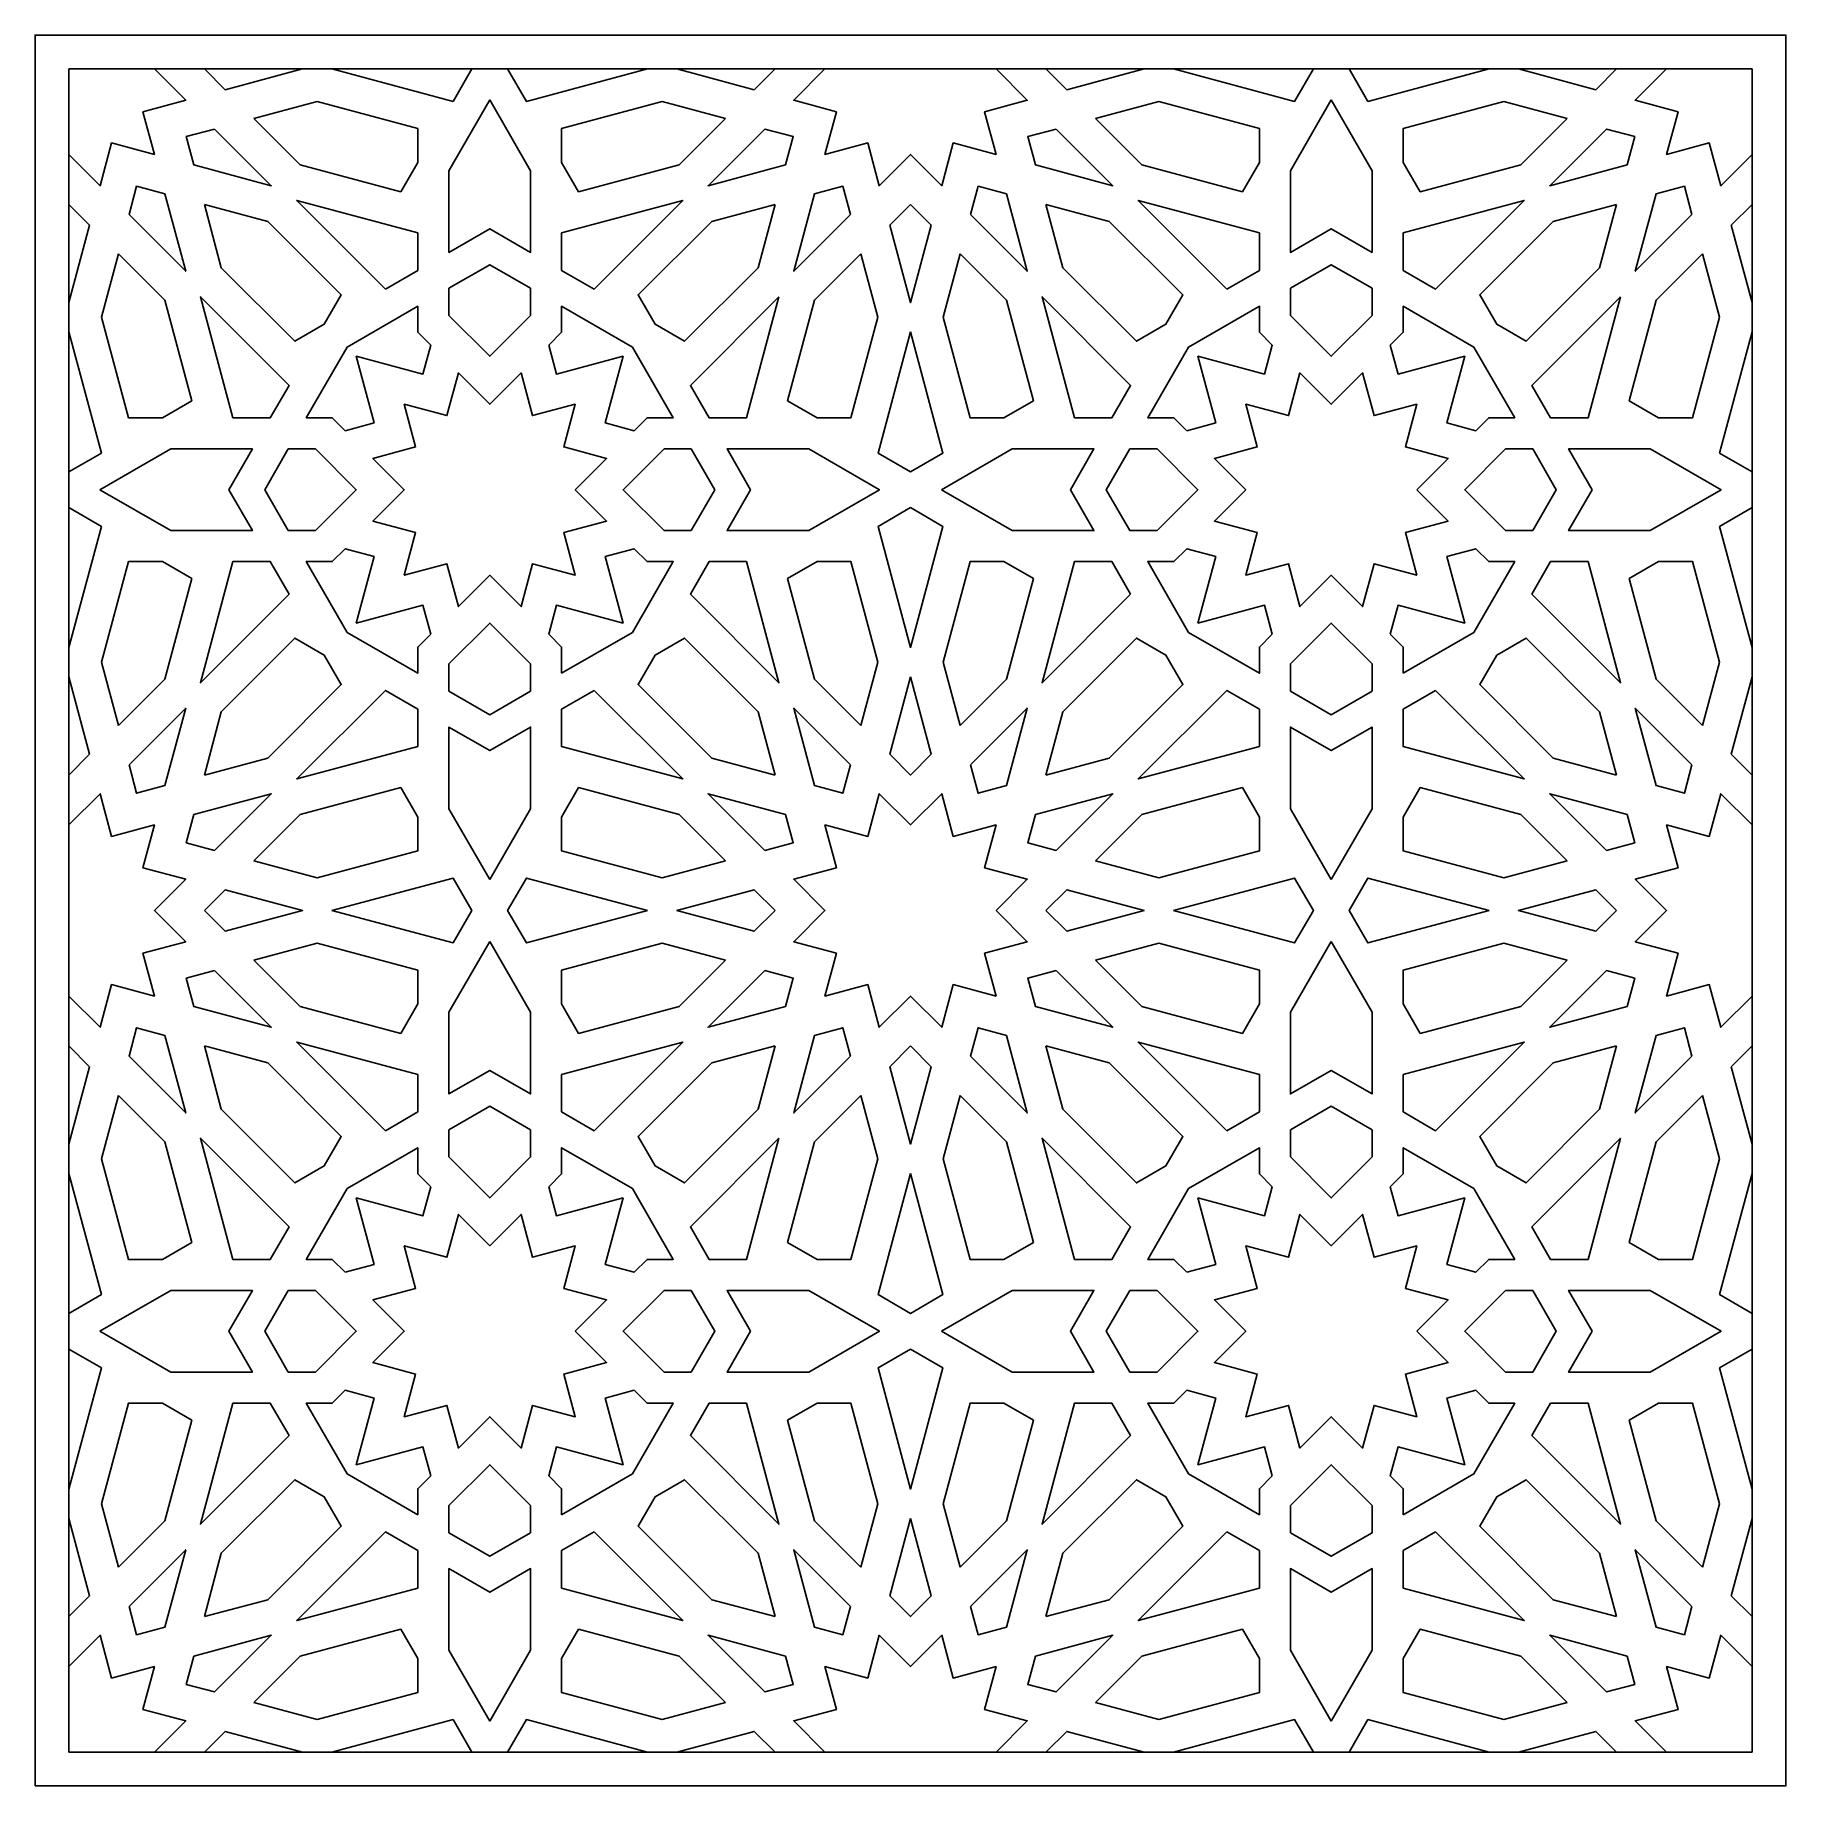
# Model space of a CAD drawing. Extents: x 806 to 1426, y 1231 to 1851.
import ezdxf

# ---------------------------------------------------------------- set-up
doc = ezdxf.new("R2010")
doc.units = 0
doc.layers.get('0').update_dxf_attribs({"linetype": 'CONTINUOUS'})

msp = doc.modelspace()

# ---------------------------------------------------------------- linework, layer by layer
for points in [[(806.27, 1230.88), (1426.14, 1230.88), (1426.14, 1850.75), (806.27, 1850.75)], [(818.27, 1242.88), (1414.14, 1242.88), (1414.14, 1838.75), (818.27, 1838.75)], [(883.76, 1821.2), (900.18, 1804.79), (935.77, 1795.25), (941.78, 1805.66), (941.78, 1817.67), (906.18, 1827.21)], [(967.23, 1827.75), (981.69, 1802.71), (981.69, 1773.79), (967.23, 1782.14), (952.78, 1773.79), (952.78, 1802.71)], [(1050.7, 1821.2), (1028.28, 1827.21), (992.69, 1817.67), (992.69, 1805.66), (998.7, 1795.25), (1034.29, 1804.79)], [(1181.7, 1821.2), (1198.11, 1804.79), (1233.71, 1795.25), (1239.71, 1805.66), (1239.71, 1817.67), (1204.12, 1827.21)], [(1265.17, 1827.75), (1279.63, 1802.71), (1279.63, 1773.79), (1265.17, 1782.14), (1250.71, 1773.79), (1250.71, 1802.71)], [(1348.64, 1821.2), (1326.22, 1827.21), (1290.63, 1817.67), (1290.63, 1805.66), (1296.64, 1795.25), (1332.23, 1804.79)], [(869.82, 1817.46), (859.79, 1814.78), (862.48, 1804.74), (889.9, 1797.39)], [(1071.99, 1804.74), (1074.68, 1814.78), (1064.64, 1817.46), (1044.57, 1797.39)], [(1167.76, 1817.46), (1157.73, 1814.78), (1160.42, 1804.74), (1187.83, 1797.39)], [(1369.93, 1804.74), (1372.62, 1814.78), (1362.58, 1817.46), (1342.51, 1797.39)], [(852.27, 1794.54), (842.24, 1797.23), (839.55, 1787.19), (859.62, 1767.12)], [(930.29, 1760.81), (941.78, 1767.44), (941.78, 1780.7), (898.91, 1792.19)], [(992.69, 1780.7), (992.69, 1767.44), (1004.18, 1760.81), (1035.55, 1792.19)], [(1094.92, 1787.19), (1092.23, 1797.23), (1082.19, 1794.54), (1074.85, 1767.12)], [(1150.21, 1794.54), (1140.18, 1797.23), (1137.49, 1787.19), (1157.56, 1767.12)], [(1228.23, 1760.81), (1239.71, 1767.44), (1239.71, 1780.7), (1196.85, 1792.19)], [(1290.63, 1780.7), (1290.63, 1767.44), (1302.11, 1760.81), (1333.49, 1792.19)], [(1392.85, 1787.19), (1390.17, 1797.23), (1380.13, 1794.54), (1372.78, 1767.12)], [(866.21, 1790.8), (872.22, 1768.38), (898.28, 1742.33), (908.68, 1748.33), (914.69, 1758.74), (888.63, 1784.79)], [(1068.25, 1790.8), (1045.83, 1784.79), (1019.78, 1758.74), (1025.79, 1748.33), (1036.19, 1742.33), (1062.25, 1768.38)], [(1116.2, 1790.8), (1108.86, 1783.46), (1116.2, 1756.04), (1123.55, 1783.46)], [(1164.15, 1790.8), (1170.16, 1768.38), (1196.21, 1742.33), (1206.62, 1748.33), (1212.63, 1758.74), (1186.57, 1784.79)], [(1366.19, 1790.8), (1343.77, 1784.79), (1317.72, 1758.74), (1323.72, 1748.33), (1334.13, 1742.33), (1360.18, 1768.38)], [(835.82, 1773.25), (829.81, 1750.83), (839.35, 1715.24), (851.36, 1715.24), (861.77, 1721.25), (852.23, 1756.84)], [(1098.65, 1773.25), (1082.24, 1756.84), (1072.7, 1721.25), (1083.11, 1715.24), (1095.12, 1715.24), (1104.66, 1750.83)], [(1133.75, 1773.25), (1127.74, 1750.83), (1137.28, 1715.24), (1149.3, 1715.24), (1159.7, 1721.25), (1150.17, 1756.84)], [(1396.59, 1773.25), (1380.18, 1756.84), (1370.64, 1721.25), (1381.04, 1715.24), (1393.06, 1715.24), (1402.6, 1750.83)], [(952.78, 1751.48), (952.78, 1761.09), (967.23, 1769.44), (981.69, 1761.09), (981.69, 1751.48), (967.23, 1737.03)], [(1250.71, 1751.48), (1250.71, 1761.09), (1265.17, 1769.44), (1279.63, 1761.09), (1279.63, 1751.48), (1265.17, 1737.03)], [(876.31, 1715.24), (889.57, 1715.24), (896.21, 1726.72), (864.83, 1758.1)], [(916.08, 1710.66), (911.5, 1715.24), (902.28, 1715.24), (916.73, 1740.28), (941.78, 1754.74), (941.78, 1745.51), (946.35, 1740.94), (943.61, 1730.7), (919.99, 1737.03), (926.32, 1713.4)], [(988.11, 1740.94), (992.69, 1745.51), (992.69, 1754.74), (1017.73, 1740.28), (1032.19, 1715.24), (1022.97, 1715.24), (1018.39, 1710.66), (1008.15, 1713.4), (1014.48, 1737.03), (990.86, 1730.7)], [(1069.64, 1758.1), (1038.26, 1726.72), (1044.89, 1715.24), (1058.15, 1715.24)], [(1174.25, 1715.24), (1187.51, 1715.24), (1194.14, 1726.72), (1162.76, 1758.1)], [(1214.02, 1710.66), (1209.44, 1715.24), (1200.21, 1715.24), (1214.67, 1740.28), (1239.71, 1754.74), (1239.71, 1745.51), (1244.29, 1740.94), (1241.55, 1730.7), (1217.93, 1737.03), (1224.26, 1713.4)], [(1286.05, 1740.94), (1290.63, 1745.51), (1290.63, 1754.74), (1315.67, 1740.28), (1330.13, 1715.24), (1320.9, 1715.24), (1316.32, 1710.66), (1306.09, 1713.4), (1312.42, 1737.03), (1288.79, 1730.7)], [(1367.58, 1758.1), (1336.2, 1726.72), (1342.83, 1715.24), (1356.09, 1715.24)], [(1116.2, 1745.62), (1127.69, 1702.76), (1116.2, 1696.13), (1104.72, 1702.76)], [(997.51, 1689.78), (1008.59, 1700.86), (993.45, 1704.92), (997.51, 1720.06), (982.37, 1716), (978.32, 1731.14), (967.23, 1720.06), (956.15, 1731.14), (952.1, 1716), (936.96, 1720.06), (941.02, 1704.92), (925.88, 1700.86), (936.96, 1689.78), (925.88, 1678.7), (941.02, 1674.64), (936.96, 1659.51), (952.1, 1663.56), (956.15, 1648.43), (967.23, 1659.51), (978.32, 1648.43), (982.37, 1663.56), (997.51, 1659.51), (993.45, 1674.64), (1008.59, 1678.7)], [(1295.45, 1689.78), (1306.53, 1700.86), (1291.39, 1704.92), (1295.45, 1720.06), (1280.31, 1716), (1276.25, 1731.14), (1265.17, 1720.06), (1254.09, 1731.14), (1250.03, 1716), (1234.9, 1720.06), (1238.95, 1704.92), (1223.82, 1700.86), (1234.9, 1689.78), (1223.82, 1678.7), (1238.95, 1674.64), (1234.9, 1659.51), (1250.03, 1663.56), (1254.09, 1648.43), (1265.17, 1659.51), (1276.25, 1648.43), (1280.31, 1663.56), (1295.45, 1659.51), (1291.39, 1674.64), (1306.53, 1678.7)], [(829.27, 1689.78), (854.31, 1704.24), (883.22, 1704.24), (874.88, 1689.78), (883.22, 1675.32), (854.31, 1675.32)], [(895.93, 1704.24), (905.53, 1704.24), (919.99, 1689.78), (905.53, 1675.32), (895.93, 1675.32), (887.58, 1689.78)], [(1038.54, 1675.32), (1028.94, 1675.32), (1014.48, 1689.78), (1028.94, 1704.24), (1038.54, 1704.24), (1046.89, 1689.78)], [(1059.59, 1689.78), (1051.24, 1675.32), (1080.16, 1675.32), (1105.2, 1689.78), (1080.16, 1704.24), (1051.24, 1704.24)], [(1127.2, 1689.78), (1152.24, 1704.24), (1181.16, 1704.24), (1172.81, 1689.78), (1181.16, 1675.32), (1152.24, 1675.32)], [(1193.86, 1704.24), (1203.47, 1704.24), (1217.93, 1689.78), (1203.47, 1675.32), (1193.86, 1675.32), (1185.51, 1689.78)], [(1336.48, 1675.32), (1326.87, 1675.32), (1312.42, 1689.78), (1326.87, 1704.24), (1336.48, 1704.24), (1344.83, 1689.78)], [(1357.53, 1689.78), (1349.18, 1675.32), (1378.1, 1675.32), (1403.14, 1689.78), (1378.1, 1704.24), (1349.18, 1704.24)], [(1116.2, 1683.43), (1127.69, 1676.8), (1116.2, 1633.94), (1104.72, 1676.8)], [(946.35, 1638.63), (941.78, 1634.05), (941.78, 1624.82), (916.73, 1639.28), (902.28, 1664.32), (911.5, 1664.32), (916.08, 1668.9), (926.32, 1666.16), (919.99, 1642.54), (943.61, 1648.87)], [(992.69, 1624.82), (992.69, 1634.05), (988.11, 1638.63), (990.86, 1648.87), (1014.48, 1642.54), (1008.15, 1666.16), (1018.39, 1668.9), (1022.97, 1664.32), (1032.19, 1664.32), (1017.73, 1639.28)], [(1244.29, 1638.63), (1239.71, 1634.05), (1239.71, 1624.82), (1214.67, 1639.28), (1200.21, 1664.32), (1209.44, 1664.32), (1214.02, 1668.9), (1224.26, 1666.16), (1217.93, 1642.54), (1241.55, 1648.87)], [(1290.63, 1624.82), (1290.63, 1634.05), (1286.05, 1638.63), (1288.79, 1648.87), (1312.42, 1642.54), (1306.09, 1666.16), (1316.32, 1668.9), (1320.9, 1664.32), (1330.13, 1664.32), (1315.67, 1639.28)], [(835.82, 1606.31), (852.23, 1622.72), (861.77, 1658.32), (851.36, 1664.32), (839.35, 1664.32), (829.81, 1628.73)], [(896.21, 1652.84), (889.57, 1664.32), (876.31, 1664.32), (864.83, 1621.46)], [(1058.15, 1664.32), (1044.89, 1664.32), (1038.26, 1652.84), (1069.64, 1621.46)], [(1098.65, 1606.31), (1082.24, 1622.72), (1072.7, 1658.32), (1083.11, 1664.32), (1095.12, 1664.32), (1104.66, 1628.73)], [(1133.75, 1606.31), (1150.17, 1622.72), (1159.7, 1658.32), (1149.3, 1664.32), (1137.28, 1664.32), (1127.74, 1628.73)], [(1194.14, 1652.84), (1187.51, 1664.32), (1174.25, 1664.32), (1162.76, 1621.46)], [(1356.09, 1664.32), (1342.83, 1664.32), (1336.2, 1652.84), (1367.58, 1621.46)], [(1396.59, 1606.31), (1380.18, 1622.72), (1370.64, 1658.32), (1381.04, 1664.32), (1393.06, 1664.32), (1402.6, 1628.73)], [(866.21, 1588.76), (888.63, 1594.77), (914.69, 1620.82), (908.68, 1631.23), (898.28, 1637.24), (872.22, 1611.18)], [(981.69, 1628.08), (981.69, 1618.47), (967.23, 1610.13), (952.78, 1618.47), (952.78, 1628.08), (967.23, 1642.54)], [(1068.25, 1588.76), (1045.83, 1594.77), (1019.78, 1620.82), (1025.79, 1631.23), (1036.19, 1637.24), (1062.25, 1611.18)], [(1164.15, 1588.76), (1186.57, 1594.77), (1212.63, 1620.82), (1206.62, 1631.23), (1196.21, 1637.24), (1170.16, 1611.18)], [(1279.63, 1628.08), (1279.63, 1618.47), (1265.17, 1610.13), (1250.71, 1618.47), (1250.71, 1628.08), (1265.17, 1642.54)], [(1366.19, 1588.76), (1343.77, 1594.77), (1317.72, 1620.82), (1323.72, 1631.23), (1334.13, 1637.24), (1360.18, 1611.18)], [(941.78, 1598.86), (941.78, 1612.12), (930.29, 1618.75), (898.91, 1587.38)], [(1004.18, 1618.75), (992.69, 1612.12), (992.69, 1598.86), (1035.55, 1587.38)], [(1116.2, 1623.52), (1123.55, 1596.11), (1116.2, 1588.76), (1108.86, 1596.11)], [(1239.71, 1598.86), (1239.71, 1612.12), (1228.23, 1618.75), (1196.85, 1587.38)], [(1302.11, 1618.75), (1290.63, 1612.12), (1290.63, 1598.86), (1333.49, 1587.38)], [(839.55, 1592.37), (842.24, 1582.34), (852.27, 1585.03), (859.62, 1612.44)], [(1094.92, 1592.37), (1092.23, 1582.34), (1082.19, 1585.03), (1074.85, 1612.44)], [(1137.49, 1592.37), (1140.18, 1582.34), (1150.21, 1585.03), (1157.56, 1612.44)], [(1392.85, 1592.37), (1390.17, 1582.34), (1380.13, 1585.03), (1372.78, 1612.44)], [(967.23, 1551.81), (952.78, 1576.86), (952.78, 1605.77), (967.23, 1597.42), (981.69, 1605.77), (981.69, 1576.86)], [(1265.17, 1551.81), (1250.71, 1576.86), (1250.71, 1605.77), (1265.17, 1597.42), (1279.63, 1605.77), (1279.63, 1576.86)], [(862.48, 1574.82), (859.79, 1564.79), (869.82, 1562.1), (889.9, 1582.17)], [(883.76, 1558.36), (906.18, 1552.36), (941.78, 1561.89), (941.78, 1573.91), (935.77, 1584.31), (900.18, 1574.78)], [(1050.7, 1558.36), (1028.28, 1552.36), (992.69, 1561.89), (992.69, 1573.91), (998.7, 1584.31), (1034.29, 1574.78)], [(1071.99, 1574.82), (1074.68, 1564.79), (1064.64, 1562.1), (1044.57, 1582.17)], [(1146.48, 1540.81), (1157.56, 1551.89), (1142.42, 1555.95), (1146.48, 1571.09), (1131.34, 1567.03), (1127.28, 1582.17), (1116.2, 1571.09), (1105.12, 1582.17), (1101.07, 1567.03), (1085.93, 1571.09), (1089.98, 1555.95), (1074.85, 1551.89), (1085.93, 1540.81), (1074.85, 1529.73), (1089.98, 1525.68), (1085.93, 1510.54), (1101.07, 1514.59), (1105.12, 1499.46), (1116.2, 1510.54), (1127.28, 1499.46), (1131.34, 1514.59), (1146.48, 1510.54), (1142.42, 1525.68), (1157.56, 1529.73)], [(1160.42, 1574.82), (1157.73, 1564.79), (1167.76, 1562.1), (1187.83, 1582.17)], [(1181.7, 1558.36), (1204.12, 1552.36), (1239.71, 1561.89), (1239.71, 1573.91), (1233.71, 1584.31), (1198.11, 1574.78)], [(1348.64, 1558.36), (1326.22, 1552.36), (1290.63, 1561.89), (1290.63, 1573.91), (1296.64, 1584.31), (1332.23, 1574.78)], [(1369.93, 1574.82), (1372.62, 1564.79), (1362.58, 1562.1), (1342.51, 1582.17)], [(911.39, 1540.81), (954.25, 1552.3), (960.88, 1540.81), (954.25, 1529.33)], [(1023.08, 1540.81), (980.22, 1529.33), (973.58, 1540.81), (980.22, 1552.3)], [(1209.33, 1540.81), (1252.19, 1552.3), (1258.82, 1540.81), (1252.19, 1529.33)], [(1321.01, 1540.81), (1278.15, 1529.33), (1271.52, 1540.81), (1278.15, 1552.3)], [(866.21, 1540.81), (873.56, 1533.47), (900.98, 1540.81), (873.56, 1548.16)], [(1068.25, 1540.81), (1060.91, 1533.47), (1033.49, 1540.81), (1060.91, 1548.16)], [(1164.15, 1540.81), (1171.5, 1533.47), (1198.91, 1540.81), (1171.5, 1548.16)], [(1366.19, 1540.81), (1358.84, 1533.47), (1331.43, 1540.81), (1358.84, 1548.16)], [(883.76, 1523.26), (900.18, 1506.85), (935.77, 1497.31), (941.78, 1507.72), (941.78, 1519.73), (906.18, 1529.27)], [(967.23, 1529.81), (981.69, 1504.77), (981.69, 1475.86), (967.23, 1484.2), (952.78, 1475.86), (952.78, 1504.77)], [(1050.7, 1523.26), (1028.28, 1529.27), (992.69, 1519.73), (992.69, 1507.72), (998.7, 1497.31), (1034.29, 1506.85)], [(1181.7, 1523.26), (1198.11, 1506.85), (1233.71, 1497.31), (1239.71, 1507.72), (1239.71, 1519.73), (1204.12, 1529.27)], [(1265.17, 1529.81), (1279.63, 1504.77), (1279.63, 1475.86), (1265.17, 1484.2), (1250.71, 1475.86), (1250.71, 1504.77)], [(1348.64, 1523.26), (1326.22, 1529.27), (1290.63, 1519.73), (1290.63, 1507.72), (1296.64, 1497.31), (1332.23, 1506.85)], [(869.82, 1519.53), (859.79, 1516.84), (862.48, 1506.8), (889.9, 1499.46)], [(1071.99, 1506.8), (1074.68, 1516.84), (1064.64, 1519.53), (1044.57, 1499.46)], [(1167.76, 1519.53), (1157.73, 1516.84), (1160.42, 1506.8), (1187.83, 1499.46)], [(1369.93, 1506.8), (1372.62, 1516.84), (1362.58, 1519.53), (1342.51, 1499.46)], [(852.27, 1496.6), (842.24, 1499.29), (839.55, 1489.25), (859.62, 1469.18)], [(930.29, 1462.87), (941.78, 1469.5), (941.78, 1482.77), (898.91, 1494.25)], [(992.69, 1482.77), (992.69, 1469.5), (1004.18, 1462.87), (1035.55, 1494.25)], [(1094.92, 1489.25), (1092.23, 1499.29), (1082.19, 1496.6), (1074.85, 1469.18)], [(1150.21, 1496.6), (1140.18, 1499.29), (1137.49, 1489.25), (1157.56, 1469.18)], [(1228.23, 1462.87), (1239.71, 1469.5), (1239.71, 1482.77), (1196.85, 1494.25)], [(1290.63, 1482.77), (1290.63, 1469.5), (1302.11, 1462.87), (1333.49, 1494.25)], [(1392.85, 1489.25), (1390.17, 1499.29), (1380.13, 1496.6), (1372.78, 1469.18)], [(866.21, 1492.87), (872.22, 1470.45), (898.28, 1444.39), (908.68, 1450.4), (914.69, 1460.8), (888.63, 1486.86)], [(1068.25, 1492.87), (1045.83, 1486.86), (1019.78, 1460.8), (1025.79, 1450.4), (1036.19, 1444.39), (1062.25, 1470.45)], [(1116.2, 1492.87), (1108.86, 1485.52), (1116.2, 1458.1), (1123.55, 1485.52)], [(1164.15, 1492.87), (1170.16, 1470.45), (1196.21, 1444.39), (1206.62, 1450.4), (1212.63, 1460.8), (1186.57, 1486.86)], [(1366.19, 1492.87), (1343.77, 1486.86), (1317.72, 1460.8), (1323.72, 1450.4), (1334.13, 1444.39), (1360.18, 1470.45)], [(835.82, 1475.32), (829.81, 1452.9), (839.35, 1417.3), (851.36, 1417.3), (861.77, 1423.31), (852.23, 1458.9)], [(1098.65, 1475.32), (1082.24, 1458.9), (1072.7, 1423.31), (1083.11, 1417.3), (1095.12, 1417.3), (1104.66, 1452.9)], [(1133.75, 1475.32), (1127.74, 1452.9), (1137.28, 1417.3), (1149.3, 1417.3), (1159.7, 1423.31), (1150.17, 1458.9)], [(1396.59, 1475.32), (1380.18, 1458.9), (1370.64, 1423.31), (1381.04, 1417.3), (1393.06, 1417.3), (1402.6, 1452.9)], [(952.78, 1453.55), (952.78, 1463.15), (967.23, 1471.5), (981.69, 1463.15), (981.69, 1453.55), (967.23, 1439.09)], [(1250.71, 1453.55), (1250.71, 1463.15), (1265.17, 1471.5), (1279.63, 1463.15), (1279.63, 1453.55), (1265.17, 1439.09)], [(876.31, 1417.3), (889.57, 1417.3), (896.21, 1428.79), (864.83, 1460.16)], [(916.08, 1412.72), (911.5, 1417.3), (902.28, 1417.3), (916.73, 1442.34), (941.78, 1456.8), (941.78, 1447.58), (946.35, 1443), (943.61, 1432.76), (919.99, 1439.09), (926.32, 1415.47)], [(988.11, 1443), (992.69, 1447.58), (992.69, 1456.8), (1017.73, 1442.34), (1032.19, 1417.3), (1022.97, 1417.3), (1018.39, 1412.72), (1008.15, 1415.47), (1014.48, 1439.09), (990.86, 1432.76)], [(1069.64, 1460.16), (1038.26, 1428.79), (1044.89, 1417.3), (1058.15, 1417.3)], [(1174.25, 1417.3), (1187.51, 1417.3), (1194.14, 1428.79), (1162.76, 1460.16)], [(1214.02, 1412.72), (1209.44, 1417.3), (1200.21, 1417.3), (1214.67, 1442.34), (1239.71, 1456.8), (1239.71, 1447.58), (1244.29, 1443), (1241.55, 1432.76), (1217.93, 1439.09), (1224.26, 1415.47)], [(1286.05, 1443), (1290.63, 1447.58), (1290.63, 1456.8), (1315.67, 1442.34), (1330.13, 1417.3), (1320.9, 1417.3), (1316.32, 1412.72), (1306.09, 1415.47), (1312.42, 1439.09), (1288.79, 1432.76)], [(1367.58, 1460.16), (1336.2, 1428.79), (1342.83, 1417.3), (1356.09, 1417.3)], [(1116.2, 1447.69), (1127.69, 1404.83), (1116.2, 1398.2), (1104.72, 1404.83)], [(997.51, 1391.84), (1008.59, 1402.93), (993.45, 1406.98), (997.51, 1422.12), (982.37, 1418.06), (978.32, 1433.2), (967.23, 1422.12), (956.15, 1433.2), (952.1, 1418.06), (936.96, 1422.12), (941.02, 1406.98), (925.88, 1402.93), (936.96, 1391.84), (925.88, 1380.76), (941.02, 1376.71), (936.96, 1361.57), (952.1, 1365.63), (956.15, 1350.49), (967.23, 1361.57), (978.32, 1350.49), (982.37, 1365.63), (997.51, 1361.57), (993.45, 1376.71), (1008.59, 1380.76)], [(1295.45, 1391.84), (1306.53, 1402.93), (1291.39, 1406.98), (1295.45, 1422.12), (1280.31, 1418.06), (1276.25, 1433.2), (1265.17, 1422.12), (1254.09, 1433.2), (1250.03, 1418.06), (1234.9, 1422.12), (1238.95, 1406.98), (1223.82, 1402.93), (1234.9, 1391.84), (1223.82, 1380.76), (1238.95, 1376.71), (1234.9, 1361.57), (1250.03, 1365.63), (1254.09, 1350.49), (1265.17, 1361.57), (1276.25, 1350.49), (1280.31, 1365.63), (1295.45, 1361.57), (1291.39, 1376.71), (1306.53, 1380.76)], [(829.27, 1391.84), (854.31, 1406.3), (883.22, 1406.3), (874.88, 1391.84), (883.22, 1377.39), (854.31, 1377.39)], [(895.93, 1406.3), (905.53, 1406.3), (919.99, 1391.84), (905.53, 1377.39), (895.93, 1377.39), (887.58, 1391.84)], [(1038.54, 1377.39), (1028.94, 1377.39), (1014.48, 1391.84), (1028.94, 1406.3), (1038.54, 1406.3), (1046.89, 1391.84)], [(1059.59, 1391.84), (1051.24, 1377.39), (1080.16, 1377.39), (1105.2, 1391.84), (1080.16, 1406.3), (1051.24, 1406.3)], [(1127.2, 1391.84), (1152.24, 1406.3), (1181.16, 1406.3), (1172.81, 1391.84), (1181.16, 1377.39), (1152.24, 1377.39)], [(1193.86, 1406.3), (1203.47, 1406.3), (1217.93, 1391.84), (1203.47, 1377.39), (1193.86, 1377.39), (1185.51, 1391.84)], [(1336.48, 1377.39), (1326.87, 1377.39), (1312.42, 1391.84), (1326.87, 1406.3), (1336.48, 1406.3), (1344.83, 1391.84)], [(1357.53, 1391.84), (1349.18, 1377.39), (1378.1, 1377.39), (1403.14, 1391.84), (1378.1, 1406.3), (1349.18, 1406.3)], [(1116.2, 1385.49), (1127.69, 1378.86), (1116.2, 1336), (1104.72, 1378.86)], [(946.35, 1340.69), (941.78, 1336.11), (941.78, 1326.89), (916.73, 1341.34), (902.28, 1366.39), (911.5, 1366.39), (916.08, 1370.97), (926.32, 1368.22), (919.99, 1344.6), (943.61, 1350.93)], [(992.69, 1326.89), (992.69, 1336.11), (988.11, 1340.69), (990.86, 1350.93), (1014.48, 1344.6), (1008.15, 1368.22), (1018.39, 1370.97), (1022.97, 1366.39), (1032.19, 1366.39), (1017.73, 1341.34)], [(1244.29, 1340.69), (1239.71, 1336.11), (1239.71, 1326.89), (1214.67, 1341.34), (1200.21, 1366.39), (1209.44, 1366.39), (1214.02, 1370.97), (1224.26, 1368.22), (1217.93, 1344.6), (1241.55, 1350.93)], [(1290.63, 1326.89), (1290.63, 1336.11), (1286.05, 1340.69), (1288.79, 1350.93), (1312.42, 1344.6), (1306.09, 1368.22), (1316.32, 1370.97), (1320.9, 1366.39), (1330.13, 1366.39), (1315.67, 1341.34)], [(835.82, 1308.37), (852.23, 1324.79), (861.77, 1360.38), (851.36, 1366.39), (839.35, 1366.39), (829.81, 1330.79)], [(896.21, 1354.9), (889.57, 1366.39), (876.31, 1366.39), (864.83, 1323.53)], [(1058.15, 1366.39), (1044.89, 1366.39), (1038.26, 1354.9), (1069.64, 1323.53)], [(1098.65, 1308.37), (1082.24, 1324.79), (1072.7, 1360.38), (1083.11, 1366.39), (1095.12, 1366.39), (1104.66, 1330.79)], [(1133.75, 1308.37), (1150.17, 1324.79), (1159.7, 1360.38), (1149.3, 1366.39), (1137.28, 1366.39), (1127.74, 1330.79)], [(1194.14, 1354.9), (1187.51, 1366.39), (1174.25, 1366.39), (1162.76, 1323.53)], [(1356.09, 1366.39), (1342.83, 1366.39), (1336.2, 1354.9), (1367.58, 1323.53)], [(1396.59, 1308.37), (1380.18, 1324.79), (1370.64, 1360.38), (1381.04, 1366.39), (1393.06, 1366.39), (1402.6, 1330.79)], [(866.21, 1290.82), (888.63, 1296.83), (914.69, 1322.89), (908.68, 1333.29), (898.28, 1339.3), (872.22, 1313.24)], [(981.69, 1330.14), (981.69, 1320.54), (967.23, 1312.19), (952.78, 1320.54), (952.78, 1330.14), (967.23, 1344.6)], [(1068.25, 1290.82), (1045.83, 1296.83), (1019.78, 1322.89), (1025.79, 1333.29), (1036.19, 1339.3), (1062.25, 1313.24)], [(1164.15, 1290.82), (1186.57, 1296.83), (1212.63, 1322.89), (1206.62, 1333.29), (1196.21, 1339.3), (1170.16, 1313.24)], [(1279.63, 1330.14), (1279.63, 1320.54), (1265.17, 1312.19), (1250.71, 1320.54), (1250.71, 1330.14), (1265.17, 1344.6)], [(1366.19, 1290.82), (1343.77, 1296.83), (1317.72, 1322.89), (1323.72, 1333.29), (1334.13, 1339.3), (1360.18, 1313.24)], [(941.78, 1300.92), (941.78, 1314.19), (930.29, 1320.82), (898.91, 1289.44)], [(1004.18, 1320.82), (992.69, 1314.19), (992.69, 1300.92), (1035.55, 1289.44)], [(1116.2, 1325.59), (1123.55, 1298.17), (1116.2, 1290.82), (1108.86, 1298.17)], [(1239.71, 1300.92), (1239.71, 1314.19), (1228.23, 1320.82), (1196.85, 1289.44)], [(1302.11, 1320.82), (1290.63, 1314.19), (1290.63, 1300.92), (1333.49, 1289.44)], [(839.55, 1294.44), (842.24, 1284.4), (852.27, 1287.09), (859.62, 1314.51)], [(1094.92, 1294.44), (1092.23, 1284.4), (1082.19, 1287.09), (1074.85, 1314.51)], [(1137.49, 1294.44), (1140.18, 1284.4), (1150.21, 1287.09), (1157.56, 1314.51)], [(1392.85, 1294.44), (1390.17, 1284.4), (1380.13, 1287.09), (1372.78, 1314.51)], [(967.23, 1253.88), (952.78, 1278.92), (952.78, 1307.83), (967.23, 1299.49), (981.69, 1307.83), (981.69, 1278.92)], [(1265.17, 1253.88), (1250.71, 1278.92), (1250.71, 1307.83), (1265.17, 1299.49), (1279.63, 1307.83), (1279.63, 1278.92)], [(862.48, 1276.89), (859.79, 1266.85), (869.82, 1264.16), (889.9, 1284.23)], [(883.76, 1260.43), (906.18, 1254.42), (941.78, 1263.96), (941.78, 1275.97), (935.77, 1286.38), (900.18, 1276.84)], [(1050.7, 1260.43), (1028.28, 1254.42), (992.69, 1263.96), (992.69, 1275.97), (998.7, 1286.38), (1034.29, 1276.84)], [(1071.99, 1276.89), (1074.68, 1266.85), (1064.64, 1264.16), (1044.57, 1284.23)], [(1160.42, 1276.89), (1157.73, 1266.85), (1167.76, 1264.16), (1187.83, 1284.23)], [(1181.7, 1260.43), (1204.12, 1254.42), (1239.71, 1263.96), (1239.71, 1275.97), (1233.71, 1286.38), (1198.11, 1276.84)], [(1348.64, 1260.43), (1326.22, 1254.42), (1290.63, 1263.96), (1290.63, 1275.97), (1296.64, 1286.38), (1332.23, 1276.84)], [(1369.93, 1276.89), (1372.62, 1266.85), (1362.58, 1264.16), (1342.51, 1284.23)]]:
    msp.add_lwpolyline(points, close=True)
for points in [[(818.27, 1808.48), (829.35, 1797.39), (833.4, 1812.53), (848.54, 1808.48), (844.48, 1823.61), (859.62, 1827.67), (848.54, 1838.75)], [(866.21, 1838.75), (873.56, 1831.4), (900.98, 1838.75)], [(960.88, 1838.75), (954.25, 1827.27), (911.39, 1838.75)], [(1023.08, 1838.75), (980.22, 1827.27), (973.58, 1838.75)], [(1068.25, 1838.75), (1060.91, 1831.4), (1033.49, 1838.75)], [(1085.93, 1838.75), (1074.85, 1827.67), (1089.98, 1823.61), (1085.93, 1808.48), (1101.07, 1812.53), (1105.12, 1797.39), (1116.2, 1808.48), (1127.28, 1797.39), (1131.34, 1812.53), (1146.48, 1808.48), (1142.42, 1823.61), (1157.56, 1827.67), (1146.48, 1838.75)], [(1164.15, 1838.75), (1171.5, 1831.4), (1198.91, 1838.75)], [(1258.82, 1838.75), (1252.19, 1827.27), (1209.33, 1838.75)], [(1321.01, 1838.75), (1278.15, 1827.27), (1271.52, 1838.75)], [(1366.19, 1838.75), (1358.84, 1831.4), (1331.43, 1838.75)], [(1383.86, 1838.75), (1372.78, 1827.67), (1387.92, 1823.61), (1383.86, 1808.48), (1399, 1812.53), (1403.06, 1797.39), (1414.14, 1808.48)], [(818.27, 1756.04), (825.61, 1783.46), (818.27, 1790.8)], [(1414.14, 1790.8), (1406.79, 1783.46), (1414.14, 1756.04)], [(818.27, 1745.62), (829.75, 1702.76), (818.27, 1696.13)], [(1414.14, 1745.62), (1402.65, 1702.76), (1414.14, 1696.13)], [(818.27, 1683.43), (829.75, 1676.8), (818.27, 1633.94)], [(1414.14, 1633.94), (1402.65, 1676.8), (1414.14, 1683.43)], [(818.27, 1623.52), (825.61, 1596.11), (818.27, 1588.76)], [(1414.14, 1588.76), (1406.79, 1596.11), (1414.14, 1623.52)], [(818.27, 1510.54), (829.35, 1499.46), (833.4, 1514.59), (848.54, 1510.54), (844.48, 1525.68), (859.62, 1529.73), (848.54, 1540.81), (859.62, 1551.89), (844.48, 1555.95), (848.54, 1571.09), (833.4, 1567.03), (829.35, 1582.17), (818.27, 1571.09)], [(1414.14, 1510.54), (1403.06, 1499.46), (1399, 1514.59), (1383.86, 1510.54), (1387.92, 1525.68), (1372.78, 1529.73), (1383.86, 1540.81), (1372.78, 1551.89), (1387.92, 1555.95), (1383.86, 1571.09), (1399, 1567.03), (1403.06, 1582.17), (1414.14, 1571.09)], [(818.27, 1458.1), (825.61, 1485.52), (818.27, 1492.87)], [(1414.14, 1492.87), (1406.79, 1485.52), (1414.14, 1458.1)], [(818.27, 1447.69), (829.75, 1404.83), (818.27, 1398.2)], [(1414.14, 1447.69), (1402.65, 1404.83), (1414.14, 1398.2)], [(818.27, 1385.49), (829.75, 1378.86), (818.27, 1336)], [(1414.14, 1336), (1402.65, 1378.86), (1414.14, 1385.49)], [(818.27, 1325.59), (825.61, 1298.17), (818.27, 1290.82)], [(1414.14, 1290.82), (1406.79, 1298.17), (1414.14, 1325.59)], [(848.54, 1242.88), (859.62, 1253.96), (844.48, 1258.01), (848.54, 1273.15), (833.4, 1269.09), (829.35, 1284.23), (818.27, 1273.15)], [(1146.48, 1242.88), (1157.56, 1253.96), (1142.42, 1258.01), (1146.48, 1273.15), (1131.34, 1269.09), (1127.28, 1284.23), (1116.2, 1273.15), (1105.12, 1284.23), (1101.07, 1269.09), (1085.93, 1273.15), (1089.98, 1258.01), (1074.85, 1253.96), (1085.93, 1242.88)], [(1383.86, 1242.88), (1372.78, 1253.96), (1387.92, 1258.01), (1383.86, 1273.15), (1399, 1269.09), (1403.06, 1284.23), (1414.14, 1273.15)], [(911.39, 1242.88), (954.25, 1254.36), (960.88, 1242.88)], [(973.58, 1242.88), (980.22, 1254.36), (1023.08, 1242.88)], [(1209.33, 1242.88), (1252.19, 1254.36), (1258.82, 1242.88)], [(1271.52, 1242.88), (1278.15, 1254.36), (1321.01, 1242.88)], [(900.98, 1242.88), (873.56, 1250.22), (866.21, 1242.88)], [(1033.49, 1242.88), (1060.91, 1250.22), (1068.25, 1242.88)], [(1198.91, 1242.88), (1171.5, 1250.22), (1164.15, 1242.88)], [(1331.43, 1242.88), (1358.84, 1250.22), (1366.19, 1242.88)]]:
    msp.add_lwpolyline(points)

doc.saveas('drawing.dxf')
